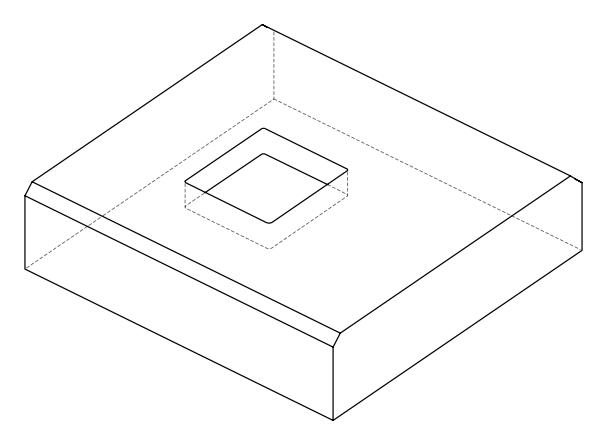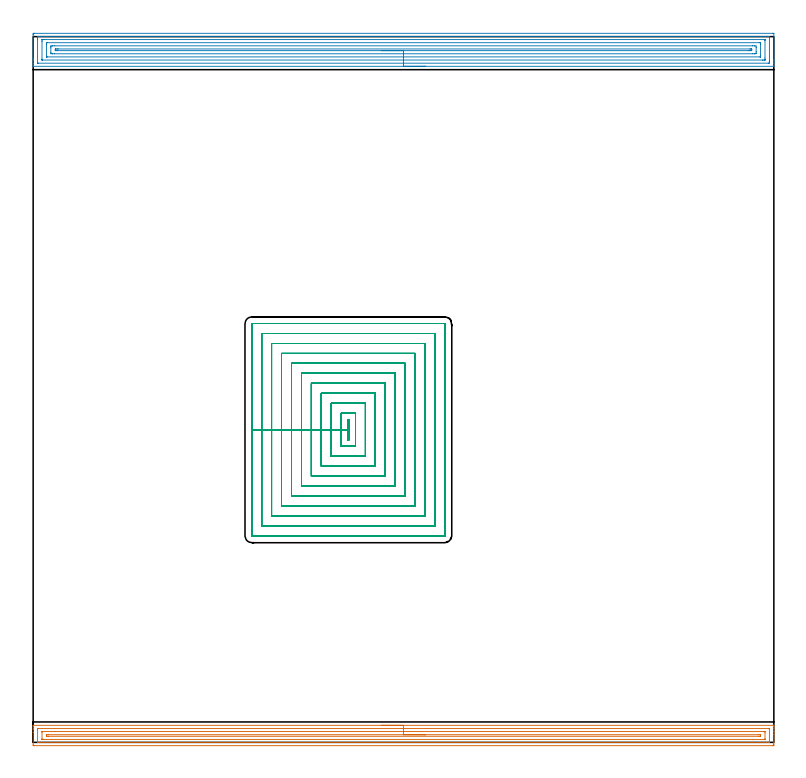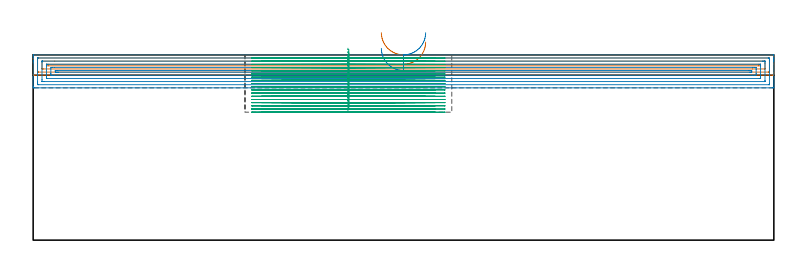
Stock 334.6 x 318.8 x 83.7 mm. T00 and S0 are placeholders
(PLAN: 3 operations, 1 tool changes, 104.5 min)
(1 AREA_MILL | FG_CHAMFER_SURFACE | UGT0205_001 | 10.89 min | 14163 mm3)
(2 AREA_MILL_1 | FG_CHAMFER_SURFACE_1 | UGT0205_001 | 16.28 min | 37144 mm3)
(3 MILL_RECTANGULAR_POCKET | POCKET_RECTANGULAR_STRAIGHT | NXT0201_008 | Follow Part, ap 1.5, ae 75% | 77.31 min | 246565 mm3)
(TOOL UGT0205_001 | Chamfer Mill 20 x 3 x 45 deg. | D20 FL50 Z2)
(TOOL NXT0201_008 | ENDMILL 6mm [2P460-0600-NA 1630] | D6 FL26 Z6)
(OP 1 AREA_MILL)
G17 G21 G94 G90
T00 M6
G54
G17 G0 G90 X157.3 Y7.7 S1061 M3
G43 Z93.7 H0
G94 G1 X157.338 Z92.828 F250.
X157.452 Z91.963
X157.641 Z91.112
X157.903 Z90.28
X158.237 Z89.474
X158.64 Z88.7
X159.108 Z87.964
X159.64 Z87.272
X160.229 Z86.629
X160.872 Z86.039
X161.564 Z85.508
X162.3 Z85.04
X163.074 Z84.637
X163.88 Z84.303
X164.712 Z84.041
X165.564 Z83.852
X166.428 Z83.738
X167.3 Z83.7
X334.424
X334.59 Y7.697 Z83.688
X334.593 Y7.646 Z83.637
X334.6 Y7.235 Z83.235
Y6.922 Z82.922
Y6.219 Z82.215
Y4.977 Z80.974
Y3.546 Z79.541
Y-0.29 Z75.708
X334.597 Y-0.911 Z75.087
X334.593 Y-1.492 Z74.506
X334.561 Y-1.494 Z74.504
X333.977 Y-1.5 Z74.5
X0.623
X0.317 Y-1.497 Z74.502
X0.01 Y-1.492 Z74.506
X0. Y-1.181 Z74.817
Y4.437 Z80.432
Y5.868 Z81.864
Y6.219 Z82.215
Y6.922 Z82.922
Y7.235 Z83.235
X0.007 Y7.646 Z83.637
X0.01 Y7.697 Z83.688
X0.176 Y7.7 Z83.7
X167.3
Y6.286 Z82.286
X332.189 Y6.285 Z82.285
X332.256 Y6.284 Z82.284
X332.388 Y6.28 Z82.28
X332.59 Y6.271 Z82.271
X332.592 Y6.219 Z82.219
X332.599 Y5.812 Z81.812
X332.6 Y0.463 Z76.463
X332.596 Y-0.02 Z75.98
X332.593 Y-0.07 Z75.93
X332.592 Y-0.077 Z75.923
X332.543 Y-0.08 Z75.92
X332.455 Y-0.083 Z75.917
X332.322 Y-0.085 Z75.915
X332.256 Y-0.086 Z75.914
X2.411 Y-0.085 Z75.915
X2.344 Y-0.084 Z75.916
X2.212 Y-0.08 Z75.92
X2.01 Y-0.071 Z75.929
X2.008 Y-0.02 Z75.98
X2.001 Y0.388 Z76.388
X2. Y5.737 Z81.737
X2.004 Y6.219 Z82.219
X2.007 Y6.27 Z82.27
X2.008 Y6.277 Z82.277
X2.057 Y6.28 Z82.28
X2.145 Y6.283 Z82.283
X2.278 Y6.285 Z82.285
X2.344 Y6.286 Z82.286
X167.3
Y4.871 Z80.871
X329.966
X330.402 Y4.87 Z80.87
X330.547 Y4.867 Z80.867
X330.59 Y4.864 Z80.864
X330.595 Y4.766 Z80.766
X330.599 Y4.634 Z80.634
Y1.567 Z77.567
X330.59 Y1.369 Z77.369
X330.584 Y1.334 Z77.334
X330.565 Y1.332 Z77.332
X330.511 Y1.329 Z77.329
X324.882 Y1.328 Z77.328
X4.634 Y1.329 Z77.329
X4.198 Y1.33 Z77.33
X4.053 Y1.333 Z77.333
X4.01 Y1.335 Z77.335
X4.005 Y1.434 Z77.434
X4.001 Y1.566 Z77.566
Y4.633 Z80.633
X4.01 Y4.831 Z80.831
X4.016 Y4.865 Z80.865
X4.035 Y4.868 Z80.868
X4.089 Y4.87 Z80.87
X9.739 Y4.871 Z80.871
X167.3
Y3.457 Z79.457
X327.81
X328.526 Y3.452 Z79.452
X328.574 Y3.45 Z79.45
X328.59 Y3.445 Z79.445
X328.593 Y3.423 Z79.423
X328.597 Y3.315 Z79.315
X328.599 Y3.1 Z79.1
X328.597 Y2.885 Z78.885
X328.593 Y2.777 Z78.777
X328.59 Y2.755 Z78.755
X328.574 Y2.749 Z78.749
X328.523 Y2.746 Z78.746
X328.438 Y2.744 Z78.744
X327.721 Y2.743 Z78.743
X6.79
X6.074 Y2.748 Z78.748
X6.026 Y2.75 Z78.75
X6.01 Y2.755 Z78.755
X6.007 Y2.777 Z78.777
X6.003 Y2.885 Z78.885
X6.001 Y3.1 Z79.1
X6.003 Y3.315 Z79.315
X6.007 Y3.423 Z79.423
X6.01 Y3.445 Z79.445
X6.026 Y3.45 Z79.45
X6.077 Y3.454 Z79.454
X6.163 Y3.456 Z79.456
X6.879 Y3.457 Z79.457
X167.3
X168.172 Z79.495
X169.036 Z79.609
X169.888 Z79.798
X170.72 Z80.06
X171.526 Z80.394
X172.3 Z80.797
X173.036 Z81.266
X173.728 Z81.797
X174.371 Z82.386
X174.96 Z83.029
X175.492 Z83.721
X175.96 Z84.457
X176.363 Z85.231
X176.697 Z86.037
X176.959 Z86.869
X177.148 Z87.721
X177.262 Z88.586
X177.3 Z89.457
G0 Z93.7
M5
M2
(OP 2 AREA_MILL_1)
G17 G21 G94 G90
T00 M6
G54
G17 G0 G90 X177.3 Y305.4 S1061 M3
G43 Z93.7 H0
G94 G1 X177.262 Z92.828 F250.
X177.148 Z91.963
X176.959 Z91.112
X176.697 Z90.28
X176.363 Z89.474
X175.96 Z88.7
X175.492 Z87.964
X174.96 Z87.272
X174.371 Z86.629
X173.728 Z86.039
X173.036 Z85.508
X172.3 Z85.04
X171.526 Z84.637
X170.72 Z84.303
X169.888 Z84.041
X169.036 Z83.852
X168.172 Z83.738
X167.3 Z83.7
X0.176
X0.01 Y305.407 Z83.693
X0. Y305.729 Z83.37
Y306.003 Z83.096
Y306.697 Z82.398
Y307.922 Z81.174
Y308.455 Z80.64
Y309.068 Z80.028
Y319.616 Z69.481
X0.003 Y319.882 Z69.215
X0.01 Y320.292 Z68.805
X0.203 Y320.296 Z68.802
X0.623 Y320.3 Z68.8
X333.977
X334.451 Y320.295 Z68.803
X334.59 Y320.292 Z68.806
X334.6 Y320.149 Z68.949
Y308.455 Z80.64
Y307.922 Z81.174
Y307.576 Z81.52
Y307.043 Z82.053
Y306.697 Z82.398
Y305.729 Z83.371
X334.59 Y305.407 Z83.693
X334.424 Y305.4 Z83.7
X167.3
Y306.814 Z82.286
X2.291
X2.046 Y306.816 Z82.284
X2.017 Y306.818 Z82.282
X2.01 Y306.821 Z82.279
X2.006 Y306.829 Z82.271
X2.002 Y306.864 Z82.236
X2.001 Y306.897 Z82.203
X2. Y307.1 Z82.
Y317.649 Z71.451
X2.004 Y318.124 Z70.976
X2.009 Y318.519 Z70.581
X2.033 Y318.879 Z70.221
X2.41 Y318.884 Z70.216
X2.531 Y318.885 Z70.215
X332.309 Y318.886 Z70.214
X332.554 Y318.884 Z70.216
X332.584 Y318.882 Z70.218
X332.59 Y318.879 Z70.221
X332.594 Y318.871 Z70.229
X332.598 Y318.836 Z70.264
X332.599 Y318.803 Z70.297
X332.6 Y318.6 Z70.5
Y308.051 Z81.049
X332.596 Y307.576 Z81.524
X332.591 Y307.181 Z81.919
X332.567 Y306.821 Z82.279
X332.19 Y306.816 Z82.284
X332.069 Y306.815 Z82.285
X167.3 Y306.814 Z82.286
Y308.229 Z80.871
X4.198
X4.121
X4.06 Y308.232 Z80.868
X4.022 Y308.235 Z80.865
X4.01 Y308.239 Z80.861
X4.008 Y308.261 Z80.839
X4.003 Y308.455 Z80.645
X4. Y308.649 Z80.451
Y316.561 Z72.539
X4.002 Y317.245 Z71.855
X4.005 Y317.435 Z71.665
X4.01 Y317.462 Z71.638
X4.028 Y317.465 Z71.635
X4.083 Y317.468 Z71.632
X4.198 Y317.47 Z71.63
X4.862 Y317.471 Z71.629
X5.092 Y317.472 Z71.628
X330.402 Y317.471 Z71.629
X330.479
X330.54 Y317.468 Z71.632
X330.578 Y317.465 Z71.635
X330.59 Y317.461 Z71.639
X330.592 Y317.439 Z71.661
X330.597 Y317.245 Z71.855
X330.6 Y317.051 Z72.049
Y309.139 Z79.961
X330.598 Y308.455 Z80.645
X330.595 Y308.265 Z80.835
X330.59 Y308.238 Z80.862
X330.572 Y308.235 Z80.865
X330.517 Y308.232 Z80.868
X330.402 Y308.23 Z80.87
X329.738 Y308.229 Z80.871
X329.508
X167.3
Y309.643 Z79.457
X6.565
X6.142 Y309.644 Z79.456
X6.058 Y309.647 Z79.453
X6.021 Y309.649 Z79.451
X6.01 Y309.654 Z79.446
X6.007 Y309.677 Z79.423
X6.004 Y309.781 Z79.319
X6. Y310.198 Z78.902
Y315.473 Z73.627
X6.004 Y315.919 Z73.181
X6.008 Y316.027 Z73.073
X6.01 Y316.048 Z73.052
X6.037 Y316.051 Z73.049
X6.106 Y316.054 Z73.046
X6.3 Y316.056 Z73.044
X328.035 Y316.057 Z73.043
X328.458 Y316.056 Z73.044
X328.542 Y316.053 Z73.047
X328.579 Y316.051 Z73.049
X328.59 Y316.046 Z73.054
X328.593 Y316.023 Z73.077
X328.596 Y315.919 Z73.181
X328.6 Y315.502 Z73.598
Y310.227 Z78.873
X328.596 Y309.781 Z79.319
X328.592 Y309.673 Z79.427
X328.59 Y309.652 Z79.448
X328.563 Y309.649 Z79.451
X328.494 Y309.646 Z79.454
X328.3 Y309.644 Z79.456
X167.3 Y309.643 Z79.457
Y311.057 Z78.043
X9.596
X8.701 Y311.058 Z78.042
X8.666 Y311.059 Z78.041
X8.01 Y311.092 Z78.008
X8.001 Y311.746 Z77.354
X8. Y313.729 Z75.371
X8.003 Y314.381 Z74.719
X8.01 Y314.608 Z74.492
X8.633 Y314.641 Z74.459
X8.666 Y314.642 Z74.458
X9.525 Y314.643 Z74.457
X325.004
X325.899 Y314.642 Z74.458
X325.934 Y314.641 Z74.459
X326.59 Y314.608 Z74.492
X326.599 Y313.954 Z75.146
X326.6 Y311.971 Z77.129
X326.597 Y311.319 Z77.781
X326.59 Y311.092 Z78.008
X325.967 Y311.059 Z78.041
X325.934 Y311.058 Z78.042
X325.075 Y311.057 Z78.043
X167.3
Y312.471 Z76.629
X10.839
X10.454 Y312.472 Z76.628
X10.069 Y312.476 Z76.624
X10.021 Y312.478 Z76.622
X10.009 Y312.484 Z76.616
X10.006 Y312.503 Z76.597
X10.002 Y312.582 Z76.518
X10. Y312.701 Z76.399
X10.001 Y312.85 Z76.25
X10.005 Y313.073 Z76.027
X10.01 Y313.184 Z75.916
X10.022 Y313.222 Z75.878
X10.073 Y313.225 Z75.875
X10.454 Y313.227 Z75.873
X10.963 Y313.229 Z75.871
X11.348
X323.761
X324.146 Y313.228 Z75.872
X324.531 Y313.224 Z75.876
X324.579 Y313.222 Z75.878
X324.591 Y313.216 Z75.884
X324.594 Y313.197 Z75.903
X324.598 Y313.118 Z75.982
X324.6 Y312.999 Z76.101
X324.599 Y312.85 Z76.25
X324.595 Y312.627 Z76.473
X324.59 Y312.516 Z76.584
X324.578 Y312.478 Z76.622
X324.527 Y312.475 Z76.625
X324.146 Y312.473 Z76.627
X323.637 Y312.471 Z76.629
X323.252
X167.3
X166.428 Z76.667
X165.564 Z76.781
X164.712 Z76.97
X163.88 Z77.232
X163.074 Z77.566
X162.3 Z77.969
X161.564 Z78.437
X160.872 Z78.968
X160.229 Z79.558
X159.64 Z80.201
X159.108 Z80.893
X158.64 Z81.629
X158.237 Z82.403
X157.903 Z83.209
X157.641 Z84.041
X157.452 Z84.892
X157.338 Z85.757
X157.3 Z86.629
G0 Z93.7
M5
M2
(OP 3 MILL_RECTANGULAR_POCKET)
G17 G21 G94 G90
T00 M6
G54
G17 G0 G90 X142.2 Y138.966 S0 M3
G43 Z93.7 H1
Z86.7
G94 G1 Y136.7 Z86.093 F250.
X142.6 Z85.986
Y145.7 Z83.574
X142.2 Z83.467
Y141.2 Z82.261
Y136.7 F500.
X142.6
Y145.7
X142.2
Y141.2
X139.2
Y133.7
X145.6
Y148.7
X139.2
Y141.2
X134.7
Y129.2
X150.1
Y153.2
X134.7
Y141.2
X130.2
Y124.7
X154.6
Y157.7
X130.2
Y141.2
X125.7
Y120.2
X159.1
Y162.2
X125.7
Y141.2
X121.2
Y115.7
X163.6
Y166.7
X121.2
Y141.2
X116.7
Y111.2
X168.1
Y171.2
X116.7
Y141.2
X112.2
Y106.7
X172.6
Y175.7
X112.2
Y141.2
X107.7
Y102.2
X177.1
Y180.2
X107.7
Y141.2
X103.2
Y97.7
X181.6
Y184.7
X103.2
Y141.2
X98.7
Y93.4
G3 X98.9 Y93.2 R0.2
G1 X185.9
G3 X186.1 Y93.4 R0.2
G1 Y189.
G3 X185.9 Y189.2 R0.2
G1 X98.9
G3 X98.7 Y189. R0.2
G1 Y141.2
Y140.2
G0 X142.2 Y138.966 Z85.261
G1 Y136.7 Z84.654 F250.
X142.6 Z84.547
Y145.7 Z82.135
X142.2 Z82.028
Y141.2 Z80.822
Y136.7 F500.
X142.6
Y145.7
X142.2
Y141.2
X139.2
Y133.7
X145.6
Y148.7
X139.2
Y141.2
X134.7
Y129.2
X150.1
Y153.2
X134.7
Y141.2
X130.2
Y124.7
X154.6
Y157.7
X130.2
Y141.2
X125.7
Y120.2
X159.1
Y162.2
X125.7
Y141.2
X121.2
Y115.7
X163.6
Y166.7
X121.2
Y141.2
X116.7
Y111.2
X168.1
Y171.2
X116.7
Y141.2
X112.2
Y106.7
X172.6
Y175.7
X112.2
Y141.2
X107.7
Y102.2
X177.1
Y180.2
X107.7
Y141.2
X103.2
Y97.7
X181.6
Y184.7
X103.2
Y141.2
X98.7
Y93.4
G3 X98.9 Y93.2 R0.2
G1 X185.9
G3 X186.1 Y93.4 R0.2
G1 Y189.
G3 X185.9 Y189.2 R0.2
G1 X98.9
G3 X98.7 Y189. R0.2
G1 Y141.2
Y140.2
G0 X142.2 Y138.966 Z83.822
G1 Y136.7 Z83.215 F250.
X142.6 Z83.108
Y145.7 Z80.696
X142.2 Z80.589
Y141.2 Z79.383
Y136.7 F500.
X142.6
Y145.7
X142.2
Y141.2
X139.2
Y133.7
X145.6
Y148.7
X139.2
Y141.2
X134.7
Y129.2
X150.1
Y153.2
X134.7
Y141.2
X130.2
Y124.7
X154.6
Y157.7
X130.2
Y141.2
X125.7
Y120.2
X159.1
Y162.2
X125.7
Y141.2
X121.2
Y115.7
X163.6
Y166.7
X121.2
Y141.2
X116.7
Y111.2
X168.1
Y171.2
X116.7
Y141.2
X112.2
Y106.7
X172.6
Y175.7
X112.2
Y141.2
X107.7
Y102.2
X177.1
Y180.2
X107.7
Y141.2
X103.2
Y97.7
X181.6
Y184.7
X103.2
Y141.2
X98.7
Y93.4
G3 X98.9 Y93.2 R0.2
G1 X185.9
G3 X186.1 Y93.4 R0.2
G1 Y189.
G3 X185.9 Y189.2 R0.2
G1 X98.9
G3 X98.7 Y189. R0.2
G1 Y141.2
Y140.2
G0 X142.2 Y138.966 Z82.383
G1 Y136.7 Z81.776 F250.
X142.6 Z81.669
Y145.7 Z79.257
X142.2 Z79.15
Y141.2 Z77.944
Y136.7 F500.
X142.6
Y145.7
X142.2
Y141.2
X139.2
Y133.7
X145.6
Y148.7
X139.2
Y141.2
X134.7
Y129.2
X150.1
Y153.2
X134.7
Y141.2
X130.2
Y124.7
X154.6
Y157.7
X130.2
Y141.2
X125.7
Y120.2
X159.1
Y162.2
X125.7
Y141.2
X121.2
Y115.7
X163.6
Y166.7
X121.2
Y141.2
X116.7
Y111.2
X168.1
Y171.2
X116.7
Y141.2
X112.2
Y106.7
X172.6
Y175.7
X112.2
Y141.2
X107.7
Y102.2
X177.1
Y180.2
X107.7
Y141.2
X103.2
Y97.7
X181.6
Y184.7
X103.2
Y141.2
X98.7
Y93.4
G3 X98.9 Y93.2 R0.2
G1 X185.9
G3 X186.1 Y93.4 R0.2
G1 Y189.
G3 X185.9 Y189.2 R0.2
G1 X98.9
G3 X98.7 Y189. R0.2
G1 Y141.2
Y140.2
G0 X142.2 Y138.966 Z80.944
G1 Y136.7 Z80.337 F250.
X142.6 Z80.23
Y145.7 Z77.818
X142.2 Z77.711
Y141.2 Z76.505
Y136.7 F500.
X142.6
Y145.7
X142.2
Y141.2
X139.2
Y133.7
X145.6
Y148.7
X139.2
Y141.2
X134.7
Y129.2
X150.1
Y153.2
X134.7
Y141.2
X130.2
Y124.7
X154.6
Y157.7
X130.2
Y141.2
X125.7
Y120.2
X159.1
Y162.2
X125.7
Y141.2
X121.2
Y115.7
X163.6
Y166.7
X121.2
Y141.2
X116.7
Y111.2
X168.1
Y171.2
X116.7
Y141.2
X112.2
Y106.7
X172.6
Y175.7
X112.2
Y141.2
X107.7
Y102.2
X177.1
Y180.2
X107.7
Y141.2
X103.2
Y97.7
X181.6
Y184.7
X103.2
Y141.2
X98.7
Y93.4
G3 X98.9 Y93.2 R0.2
G1 X185.9
G3 X186.1 Y93.4 R0.2
G1 Y189.
G3 X185.9 Y189.2 R0.2
G1 X98.9
G3 X98.7 Y189. R0.2
G1 Y141.2
Y140.2
G0 X142.2 Y138.966 Z79.505
G1 Y136.7 Z78.898 F250.
X142.6 Z78.791
Y145.7 Z76.38
X142.2 Z76.272
Y141.2 Z75.067
Y136.7 F500.
X142.6
Y145.7
X142.2
Y141.2
X139.2
Y133.7
X145.6
Y148.7
X139.2
Y141.2
X134.7
Y129.2
X150.1
Y153.2
X134.7
Y141.2
X130.2
Y124.7
X154.6
Y157.7
X130.2
Y141.2
X125.7
Y120.2
X159.1
Y162.2
X125.7
Y141.2
X121.2
Y115.7
X163.6
Y166.7
X121.2
Y141.2
X116.7
Y111.2
X168.1
Y171.2
X116.7
Y141.2
X112.2
Y106.7
X172.6
Y175.7
X112.2
Y141.2
X107.7
Y102.2
X177.1
Y180.2
X107.7
Y141.2
X103.2
Y97.7
X181.6
Y184.7
X103.2
Y141.2
X98.7
Y93.4
G3 X98.9 Y93.2 R0.2
G1 X185.9
G3 X186.1 Y93.4 R0.2
G1 Y189.
G3 X185.9 Y189.2 R0.2
G1 X98.9
G3 X98.7 Y189. R0.2
G1 Y141.2
Y140.2
G0 X142.2 Y138.966 Z78.067
G1 Y136.7 Z77.459 F250.
X142.6 Z77.352
Y145.7 Z74.941
X142.2 Z74.833
Y141.2 Z73.628
Y136.7 F500.
X142.6
Y145.7
X142.2
Y141.2
X139.2
Y133.7
X145.6
Y148.7
X139.2
Y141.2
X134.7
Y129.2
X150.1
Y153.2
X134.7
Y141.2
X130.2
Y124.7
X154.6
Y157.7
X130.2
Y141.2
X125.7
Y120.2
X159.1
Y162.2
X125.7
Y141.2
X121.2
Y115.7
X163.6
Y166.7
X121.2
Y141.2
X116.7
Y111.2
X168.1
Y171.2
X116.7
Y141.2
X112.2
Y106.7
X172.6
Y175.7
X112.2
Y141.2
X107.7
Y102.2
X177.1
Y180.2
X107.7
Y141.2
X103.2
Y97.7
X181.6
Y184.7
X103.2
Y141.2
X98.7
Y93.4
G3 X98.9 Y93.2 R0.2
G1 X185.9
G3 X186.1 Y93.4 R0.2
G1 Y189.
G3 X185.9 Y189.2 R0.2
G1 X98.9
G3 X98.7 Y189. R0.2
G1 Y141.2
Y140.2
G0 X142.2 Y138.966 Z76.628
G1 Y136.7 Z76.021 F250.
X142.6 Z75.913
Y145.7 Z73.502
X142.2 Z73.395
Y141.2 Z72.189
Y136.7 F500.
X142.6
Y145.7
X142.2
Y141.2
X139.2
Y133.7
X145.6
Y148.7
X139.2
Y141.2
X134.7
Y129.2
X150.1
Y153.2
X134.7
Y141.2
X130.2
Y124.7
X154.6
Y157.7
X130.2
Y141.2
X125.7
Y120.2
X159.1
Y162.2
X125.7
Y141.2
X121.2
Y115.7
X163.6
Y166.7
X121.2
Y141.2
X116.7
Y111.2
X168.1
Y171.2
X116.7
Y141.2
X112.2
Y106.7
X172.6
Y175.7
X112.2
Y141.2
X107.7
Y102.2
X177.1
Y180.2
X107.7
Y141.2
X103.2
Y97.7
X181.6
Y184.7
X103.2
Y141.2
X98.7
Y93.4
G3 X98.9 Y93.2 R0.2
G1 X185.9
G3 X186.1 Y93.4 R0.2
G1 Y189.
G3 X185.9 Y189.2 R0.2
G1 X98.9
G3 X98.7 Y189. R0.2
G1 Y141.2
Y140.2
G0 X142.2 Y138.966 Z75.189
G1 Y136.7 Z74.582 F250.
X142.6 Z74.474
Y145.7 Z72.063
X142.2 Z71.956
Y141.2 Z70.75
Y136.7 F500.
X142.6
Y145.7
X142.2
Y141.2
X139.2
Y133.7
X145.6
Y148.7
X139.2
Y141.2
X134.7
Y129.2
X150.1
Y153.2
X134.7
Y141.2
X130.2
Y124.7
X154.6
Y157.7
X130.2
Y141.2
X125.7
Y120.2
X159.1
Y162.2
X125.7
Y141.2
X121.2
Y115.7
X163.6
Y166.7
X121.2
Y141.2
X116.7
Y111.2
X168.1
Y171.2
X116.7
Y141.2
X112.2
Y106.7
X172.6
Y175.7
X112.2
Y141.2
X107.7
Y102.2
X177.1
Y180.2
X107.7
Y141.2
X103.2
Y97.7
X181.6
Y184.7
X103.2
Y141.2
X98.7
Y93.4
G3 X98.9 Y93.2 R0.2
G1 X185.9
G3 X186.1 Y93.4 R0.2
G1 Y189.
G3 X185.9 Y189.2 R0.2
G1 X98.9
G3 X98.7 Y189. R0.2
G1 Y141.2
Y140.2
G0 X142.2 Y138.966 Z73.75
G1 Y136.7 Z73.143 F250.
X142.6 Z73.036
Y145.7 Z70.624
X142.2 Z70.517
Y141.2 Z69.311
Y136.7 F500.
X142.6
Y145.7
X142.2
Y141.2
X139.2
Y133.7
X145.6
Y148.7
X139.2
Y141.2
X134.7
Y129.2
X150.1
Y153.2
X134.7
Y141.2
X130.2
Y124.7
X154.6
Y157.7
X130.2
Y141.2
X125.7
Y120.2
X159.1
Y162.2
X125.7
Y141.2
X121.2
Y115.7
X163.6
Y166.7
X121.2
Y141.2
X116.7
Y111.2
X168.1
Y171.2
X116.7
Y141.2
X112.2
Y106.7
X172.6
Y175.7
X112.2
Y141.2
X107.7
Y102.2
X177.1
Y180.2
X107.7
Y141.2
X103.2
Y97.7
X181.6
Y184.7
X103.2
Y141.2
X98.7
Y93.4
G3 X98.9 Y93.2 R0.2
G1 X185.9
G3 X186.1 Y93.4 R0.2
G1 Y189.
G3 X185.9 Y189.2 R0.2
G1 X98.9
G3 X98.7 Y189. R0.2
G1 Y141.2
Y140.2
G0 X142.2 Y138.966 Z72.311
G1 Y136.7 Z71.704 F250.
X142.6 Z71.597
Y145.7 Z69.185
X142.2 Z69.078
Y141.2 Z67.872
Y136.7 F500.
X142.6
Y145.7
X142.2
Y141.2
X139.2
Y133.7
X145.6
Y148.7
X139.2
Y141.2
X134.7
Y129.2
X150.1
Y153.2
X134.7
Y141.2
X130.2
Y124.7
X154.6
Y157.7
X130.2
Y141.2
X125.7
Y120.2
X159.1
Y162.2
X125.7
Y141.2
X121.2
Y115.7
X163.6
Y166.7
X121.2
Y141.2
X116.7
Y111.2
X168.1
Y171.2
X116.7
Y141.2
X112.2
Y106.7
X172.6
Y175.7
X112.2
Y141.2
X107.7
Y102.2
X177.1
Y180.2
X107.7
Y141.2
X103.2
Y97.7
X181.6
Y184.7
X103.2
Y141.2
X98.7
Y93.4
G3 X98.9 Y93.2 R0.2
G1 X185.9
G3 X186.1 Y93.4 R0.2
G1 Y189.
G3 X185.9 Y189.2 R0.2
G1 X98.9
G3 X98.7 Y189. R0.2
G1 Y141.2
Y140.2
G0 X142.2 Y138.966 Z70.872
G1 Y136.7 Z70.265 F250.
X142.6 Z70.158
Y145.7 Z67.746
X142.2 Z67.639
Y141.2 Z66.433
Y136.7 F500.
X142.6
Y145.7
X142.2
Y141.2
X139.2
Y133.7
X145.6
Y148.7
X139.2
Y141.2
X134.7
Y129.2
X150.1
Y153.2
X134.7
Y141.2
X130.2
Y124.7
X154.6
Y157.7
X130.2
Y141.2
X125.7
Y120.2
X159.1
Y162.2
X125.7
Y141.2
X121.2
Y115.7
X163.6
Y166.7
X121.2
Y141.2
X116.7
Y111.2
X168.1
Y171.2
X116.7
Y141.2
X112.2
Y106.7
X172.6
Y175.7
X112.2
Y141.2
X107.7
Y102.2
X177.1
Y180.2
X107.7
Y141.2
X103.2
Y97.7
X181.6
Y184.7
X103.2
Y141.2
X98.7
Y93.4
G3 X98.9 Y93.2 R0.2
G1 X185.9
G3 X186.1 Y93.4 R0.2
G1 Y189.
G3 X185.9 Y189.2 R0.2
G1 X98.9
G3 X98.7 Y189. R0.2
G1 Y141.2
Y140.2
G0 X142.2 Y138.966 Z69.433
G1 Y136.7 Z68.826 F250.
X142.6 Z68.719
Y145.7 Z66.307
X142.2 Z66.2
Y141.2 Z64.994
Y136.7 F500.
X142.6
Y145.7
X142.2
Y141.2
X139.2
Y133.7
X145.6
Y148.7
X139.2
Y141.2
X134.7
Y129.2
X150.1
Y153.2
X134.7
Y141.2
X130.2
Y124.7
X154.6
Y157.7
X130.2
Y141.2
X125.7
Y120.2
X159.1
Y162.2
X125.7
Y141.2
X121.2
Y115.7
X163.6
Y166.7
X121.2
Y141.2
X116.7
Y111.2
X168.1
Y171.2
X116.7
Y141.2
X112.2
Y106.7
X172.6
Y175.7
X112.2
Y141.2
X107.7
Y102.2
X177.1
Y180.2
X107.7
Y141.2
X103.2
Y97.7
X181.6
Y184.7
X103.2
Y141.2
X98.7
Y93.4
G3 X98.9 Y93.2 R0.2
G1 X185.9
G3 X186.1 Y93.4 R0.2
G1 Y189.
G3 X185.9 Y189.2 R0.2
G1 X98.9
G3 X98.7 Y189. R0.2
G1 Y141.2
Y140.2
G0 X142.2 Y138.966 Z67.994
G1 Y136.7 Z67.387 F250.
X142.6 Z67.28
Y145.7 Z64.868
X142.2 Z64.761
Y141.2 Z63.556
Y136.7 F500.
X142.6
Y145.7
X142.2
Y141.2
X139.2
Y133.7
X145.6
Y148.7
X139.2
Y141.2
X134.7
Y129.2
X150.1
Y153.2
X134.7
Y141.2
X130.2
Y124.7
X154.6
Y157.7
X130.2
Y141.2
X125.7
Y120.2
X159.1
Y162.2
X125.7
Y141.2
X121.2
Y115.7
X163.6
Y166.7
X121.2
Y141.2
X116.7
Y111.2
X168.1
Y171.2
X116.7
Y141.2
X112.2
Y106.7
X172.6
Y175.7
X112.2
Y141.2
X107.7
Y102.2
X177.1
Y180.2
X107.7
Y141.2
X103.2
Y97.7
X181.6
Y184.7
X103.2
Y141.2
X98.7
Y93.4
G3 X98.9 Y93.2 R0.2
G1 X185.9
G3 X186.1 Y93.4 R0.2
G1 Y189.
G3 X185.9 Y189.2 R0.2
G1 X98.9
G3 X98.7 Y189. R0.2
G1 Y141.2
Y140.2
G0 X142.2 Y138.966 Z66.556
G1 Y136.7 Z65.948 F250.
X142.6 Z65.841
Y145.7 Z63.43
X142.2 Z63.322
Y141.2 Z62.117
Y136.7 F500.
X142.6
Y145.7
X142.2
Y141.2
X139.2
Y133.7
X145.6
Y148.7
X139.2
Y141.2
X134.7
Y129.2
X150.1
Y153.2
X134.7
Y141.2
X130.2
Y124.7
X154.6
Y157.7
X130.2
Y141.2
X125.7
Y120.2
X159.1
Y162.2
X125.7
Y141.2
X121.2
Y115.7
X163.6
Y166.7
X121.2
Y141.2
X116.7
Y111.2
X168.1
Y171.2
X116.7
Y141.2
X112.2
Y106.7
X172.6
Y175.7
X112.2
Y141.2
X107.7
Y102.2
X177.1
Y180.2
X107.7
Y141.2
X103.2
Y97.7
X181.6
Y184.7
X103.2
Y141.2
X98.7
Y93.4
G3 X98.9 Y93.2 R0.2
G1 X185.9
G3 X186.1 Y93.4 R0.2
G1 Y189.
G3 X185.9 Y189.2 R0.2
G1 X98.9
G3 X98.7 Y189. R0.2
G1 Y141.2
Y140.2
G0 X142.2 Y138.966 Z65.117
G1 Y136.7 Z64.509 F250.
X142.6 Z64.402
Y145.7 Z61.991
X142.2 Z61.884
Y141.2 Z60.678
Y136.7 F500.
X142.6
Y145.7
X142.2
Y141.2
X139.2
Y133.7
X145.6
Y148.7
X139.2
Y141.2
X134.7
Y129.2
X150.1
Y153.2
X134.7
Y141.2
X130.2
Y124.7
X154.6
Y157.7
X130.2
Y141.2
X125.7
Y120.2
X159.1
Y162.2
X125.7
Y141.2
X121.2
Y115.7
X163.6
Y166.7
X121.2
Y141.2
X116.7
Y111.2
X168.1
Y171.2
X116.7
Y141.2
X112.2
Y106.7
X172.6
Y175.7
X112.2
Y141.2
X107.7
Y102.2
X177.1
Y180.2
X107.7
Y141.2
X103.2
Y97.7
X181.6
Y184.7
X103.2
Y141.2
X98.7
Y93.4
G3 X98.9 Y93.2 R0.2
G1 X185.9
G3 X186.1 Y93.4 R0.2
G1 Y189.
G3 X185.9 Y189.2 R0.2
G1 X98.9
G3 X98.7 Y189. R0.2
G1 Y141.2
Y140.2
G0 X142.2 Y138.966 Z63.678
G1 Y136.7 Z63.071 F250.
X142.6 Z62.963
Y145.7 Z60.552
X142.2 Z60.445
Y141.2 Z59.239
Y136.7 F500.
X142.6
Y145.7
X142.2
Y141.2
X139.2
Y133.7
X145.6
Y148.7
X139.2
Y141.2
X134.7
Y129.2
X150.1
Y153.2
X134.7
Y141.2
X130.2
Y124.7
X154.6
Y157.7
X130.2
Y141.2
X125.7
Y120.2
X159.1
Y162.2
X125.7
Y141.2
X121.2
Y115.7
X163.6
Y166.7
X121.2
Y141.2
X116.7
Y111.2
X168.1
Y171.2
X116.7
Y141.2
X112.2
Y106.7
X172.6
Y175.7
X112.2
Y141.2
X107.7
Y102.2
X177.1
Y180.2
X107.7
Y141.2
X103.2
Y97.7
X181.6
Y184.7
X103.2
Y141.2
X98.7
Y93.4
G3 X98.9 Y93.2 R0.2
G1 X185.9
G3 X186.1 Y93.4 R0.2
G1 Y189.
G3 X185.9 Y189.2 R0.2
G1 X98.9
G3 X98.7 Y189. R0.2
G1 Y141.2
Y140.2
G0 X142.2 Y138.966 Z62.239
G1 Y136.7 Z61.632 F250.
X142.6 Z61.524
Y145.7 Z59.113
X142.2 Z59.006
Y141.2 Z57.8
Y136.7 F500.
X142.6
Y145.7
X142.2
Y141.2
X139.2
Y133.7
X145.6
Y148.7
X139.2
Y141.2
X134.7
Y129.2
X150.1
Y153.2
X134.7
Y141.2
X130.2
Y124.7
X154.6
Y157.7
X130.2
Y141.2
X125.7
Y120.2
X159.1
Y162.2
X125.7
Y141.2
X121.2
Y115.7
X163.6
Y166.7
X121.2
Y141.2
X116.7
Y111.2
X168.1
Y171.2
X116.7
Y141.2
X112.2
Y106.7
X172.6
Y175.7
X112.2
Y141.2
X107.7
Y102.2
X177.1
Y180.2
X107.7
Y141.2
X103.2
Y97.7
X181.6
Y184.7
X103.2
Y141.2
X98.7
Y93.4
G3 X98.9 Y93.2 R0.2
G1 X185.9
G3 X186.1 Y93.4 R0.2
G1 Y189.
G3 X185.9 Y189.2 R0.2
G1 X98.9
G3 X98.7 Y189. R0.2
G1 Y141.2
Y140.2
G0 Z93.7
M5
M2
